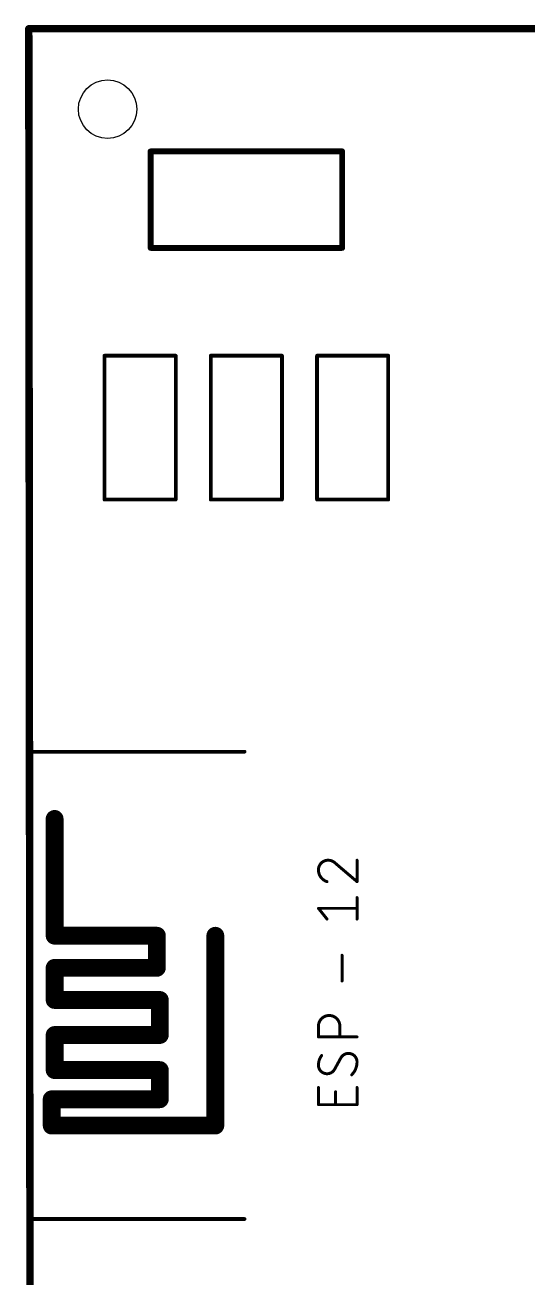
# Model space of a CAD drawing. Extents: x -0.2 to 45.5, y -0.1 to 78.5.
# Drawn here: x -0.2 to 17.01, y 35.6 to 78.5 of the extents above; entities that cross this region are included whole.
import ezdxf

# ---------------------------------------------------------------- set-up
doc = ezdxf.new("R2010")
doc.units = 0
doc.layers.add('20', color=31, linetype='CONTINUOUS')
doc.layers.add('21', color=253, linetype='CONTINUOUS')

msp = doc.modelspace()

# ---------------------------------------------------------------- linework, layer by layer
at = {"layer": '20', "const_width": 0.254}
for points in [[(45.316, 78.374), (-0.074, 78.374)], [(-0.074, 78.374), (0, 0)]]:
    msp.add_lwpolyline(points, dxfattribs=at)
at = {"layer": '20', "const_width": 0.127}
for points in [[(-0.074, 78.4375, 1), (-0.074, 78.3105)], [(-0.0105, 78.3741, 1), (-0.1375, 78.3739)]]:
    msp.add_lwpolyline(points, format="xyb", dxfattribs=at)
at = {"layer": '20'}
msp.add_circle((2.623, 75.621), 1, dxfattribs=at)
at = {"layer": '21'}
for points, const_width in [([(4.0964, 70.872), (4.0964, 74.174)], 0.2032), ([(4.0964, 74.174), (10.6496, 74.174)], 0.2032), ([(10.6496, 74.174), (10.6496, 70.872)], 0.2032), ([(10.6496, 70.872), (4.0964, 70.872)], 0.2032), ([(2.5158, 62.2532), (2.5158, 67.1808)], 0.127), ([(2.5158, 67.1808), (4.9542, 67.1808)], 0.127), ([(4.9542, 67.1808), (4.9542, 62.2532)], 0.127), ([(6.1528, 62.2532), (6.1528, 67.1808)], 0.127), ([(6.1528, 67.1808), (8.5912, 67.1808)], 0.127), ([(8.5912, 67.1808), (8.5912, 62.2532)], 0.127), ([(9.7898, 62.2532), (9.7898, 67.1808)], 0.127), ([(9.7898, 67.1808), (12.2282, 67.1808)], 0.127), ([(12.2282, 67.1808), (12.2282, 62.2532)], 0.127), ([(4.9542, 62.2532), (2.5158, 62.2532)], 0.127), ([(8.5912, 62.2532), (6.1528, 62.2532)], 0.127), ([(12.2282, 62.2532), (9.7898, 62.2532)], 0.127), ([(0.01, 53.62), (7.31, 53.62)], 0.127), ([(0.01, 37.62), (0.01, 53.62)], 0.127), ([(0.81, 47.32), (0.81, 51.32)], 0.6096), ([(10.4254, 49.7948), (11.1592, 49.1711)], 0.1016), ([(11.1592, 49.1711), (11.1592, 49.9048)], 0.1016), ([(11.1592, 47.8909), (11.1592, 48.6247)], 0.1016), ([(10.1319, 47.8909), (9.8384, 48.2578)], 0.1016), ([(9.8384, 48.2578), (11.1592, 48.2578)], 0.1016), ([(4.31, 47.32), (0.81, 47.32)], 0.6096), ([(4.31, 46.22), (4.31, 47.32)], 0.6096), ([(6.31, 40.82), (6.31, 47.32)], 0.6096), ([(0.81, 45.12), (0.81, 46.22)], 0.6096), ([(0.81, 46.22), (4.31, 46.22)], 0.6096), ([(10.6456, 45.7693), (10.6456, 46.6498)], 0.1016), ([(4.41, 45.12), (0.81, 45.12)], 0.6096), ([(4.41, 43.92), (4.41, 45.12)], 0.6096), ([(0.81, 42.72), (0.81, 43.92)], 0.6096), ([(0.81, 43.92), (4.41, 43.92)], 0.6096), ([(9.8384, 43.855), (9.8384, 44.2219)], 0.1016), ([(10.5722, 44.2219), (10.5722, 43.855)], 0.1016), ([(11.1592, 43.855), (9.8384, 43.855)], 0.1016), ([(4.41, 42.72), (0.81, 42.72)], 0.6096), ([(4.41, 41.72), (4.41, 42.72)], 0.6096), ([(10.6089, 43.1439), (10.3887, 42.7403)], 0.1016), ([(9.8384, 41.5352), (9.8384, 42.1222)], 0.1016), ([(11.1592, 42.1222), (11.1592, 41.5352)], 0.1016), ([(0.71, 40.82), (0.71, 41.72)], 0.6096), ([(0.71, 41.72), (4.41, 41.72)], 0.6096), ([(10.4254, 41.5352), (10.4254, 41.9754)], 0.1016), ([(11.1592, 41.5352), (9.8384, 41.5352)], 0.1016), ([(5.61, 40.82), (0.71, 40.82)], 0.6096), ([(5.71, 40.82), (6.31, 40.82)], 0.6096), ([(7.31, 37.62), (0.01, 37.62)], 0.127)]:
    msp.add_lwpolyline(points, dxfattribs=dict(at, const_width=const_width))
for points, const_width in [([(4.1472, 74.174, 1), (4.0456, 74.174)], 0.1016), ([(4.0964, 74.2248, 1), (4.0964, 74.1232)], 0.1016), ([(10.7004, 74.174, 1), (10.5988, 74.174)], 0.1016), ([(10.6496, 74.1232, 1), (10.6496, 74.2248)], 0.1016), ([(4.0964, 70.9228, 1), (4.0964, 70.8212)], 0.1016), ([(4.0456, 70.872, 1), (4.1472, 70.872)], 0.1016), ([(10.5988, 70.872, 1), (10.7004, 70.872)], 0.1016), ([(10.6496, 70.8212, 1), (10.6496, 70.9228)], 0.1016), ([(2.5476, 67.1808, 1), (2.484, 67.1808)], 0.0635), ([(2.5158, 67.2126, 1), (2.5158, 67.1491)], 0.0635), ([(4.9859, 67.1808, 1), (4.9225, 67.1808)], 0.0635), ([(4.9542, 67.1491, 1), (4.9542, 67.2126)], 0.0635), ([(6.1528, 67.2126, 1), (6.1528, 67.1491)], 0.0635), ([(6.1845, 67.1808, 1), (6.1211, 67.1808)], 0.0635), ([(8.623, 67.1808, 1), (8.5595, 67.1808)], 0.0635), ([(8.5912, 67.1491, 1), (8.5912, 67.2126)], 0.0635), ([(9.8216, 67.1808, 1), (9.758, 67.1808)], 0.0635), ([(9.7898, 67.2126, 1), (9.7898, 67.1491)], 0.0635), ([(12.26, 67.1808, 1), (12.1965, 67.1808)], 0.0635), ([(12.2282, 67.1491, 1), (12.2282, 67.2126)], 0.0635), ([(2.484, 62.2532, 1), (2.5476, 62.2532)], 0.0635), ([(2.5158, 62.285, 1), (2.5158, 62.2214)], 0.0635), ([(4.9225, 62.2532, 1), (4.9859, 62.2532)], 0.0635), ([(4.9542, 62.2214, 1), (4.9542, 62.285)], 0.0635), ([(6.1528, 62.285, 1), (6.1528, 62.2214)], 0.0635), ([(6.1211, 62.2532, 1), (6.1845, 62.2532)], 0.0635), ([(8.5595, 62.2532, 1), (8.623, 62.2532)], 0.0635), ([(8.5912, 62.2214, 1), (8.5912, 62.285)], 0.0635), ([(9.758, 62.2532, 1), (9.8216, 62.2532)], 0.0635), ([(9.7898, 62.285, 1), (9.7898, 62.2214)], 0.0635), ([(12.1965, 62.2532, 1), (12.26, 62.2532)], 0.0635), ([(12.2282, 62.2214, 1), (12.2282, 62.285)], 0.0635), ([(0.01, 53.6518, 1), (0.01, 53.5883)], 0.0635), ([(0.0418, 53.62, 1), (-0.0217, 53.62)], 0.0635), ([(7.31, 53.5883, 1), (7.31, 53.6518)], 0.0635), ([(0.9624, 51.32, 1), (0.6576, 51.32)], 0.3048), ([(10.1686, 49.9048, 0.4142), (9.8384, 49.5746)], 0.1016), ([(10.4254, 49.7948, 0.2053), (10.1686, 49.9048)], 0.1016), ([(10.1686, 49.9302, 1), (10.1686, 49.8794)], 0.0508), ([(10.1686, 49.8794, 1), (10.1686, 49.9302)], 0.0508), ([(10.4419, 49.8141, 1), (10.409, 49.7754)], 0.0508), ([(10.407, 49.7772, 1), (10.4438, 49.8123)], 0.0508), ([(11.1846, 49.9048, 1), (11.1338, 49.9048)], 0.0508), ([(9.8384, 49.5746, 0.3252), (10.1319, 49.1711)], 0.1016), ([(9.8638, 49.5746, 1), (9.813, 49.5746)], 0.0508), ([(9.813, 49.5746, 1), (9.8638, 49.5746)], 0.0508), ([(10.1241, 49.1469, 1), (10.1397, 49.1952)], 0.0508), ([(11.1338, 49.1711, 1), (11.1846, 49.1711)], 0.0508), ([(11.1427, 49.1517, 1), (11.1757, 49.1904)], 0.0508), ([(11.1846, 48.6247, 1), (11.1338, 48.6247)], 0.0508), ([(9.8582, 48.2737, 1), (9.8186, 48.2419)], 0.0508), ([(9.8384, 48.2832, 1), (9.8384, 48.2324)], 0.0508), ([(11.1592, 48.2324, 1), (11.1592, 48.2832)], 0.0508), ([(0.81, 47.4724, 1), (0.81, 47.1676)], 0.3048), ([(4.4624, 47.32, 1), (4.1576, 47.32)], 0.3048), ([(4.31, 47.1676, 1), (4.31, 47.4724)], 0.3048), ([(6.4624, 47.32, 1), (6.1576, 47.32)], 0.3048), ([(10.1121, 47.875, 1), (10.1517, 47.9068)], 0.0508), ([(11.1338, 47.8909, 1), (11.1846, 47.8909)], 0.0508), ([(0.6576, 47.32, 1), (0.9624, 47.32)], 0.3048), ([(0.9624, 46.22, 1), (0.6576, 46.22)], 0.3048), ([(0.81, 46.3724, 1), (0.81, 46.0676)], 0.3048), ([(4.1576, 46.22, 1), (4.4624, 46.22)], 0.3048), ([(4.31, 46.0676, 1), (4.31, 46.3724)], 0.3048), ([(10.671, 46.6498, 1), (10.6202, 46.6498)], 0.0508), ([(10.6202, 45.7693, 1), (10.671, 45.7693)], 0.0508), ([(0.81, 45.2724, 1), (0.81, 44.9676)], 0.3048), ([(0.6576, 45.12, 1), (0.9624, 45.12)], 0.3048), ([(4.5624, 45.12, 1), (4.2576, 45.12)], 0.3048), ([(4.41, 44.9676, 1), (4.41, 45.2724)], 0.3048), ([(10.5722, 44.2219, 1), (9.8384, 44.2219)], 0.1016), ([(0.9624, 43.92, 1), (0.6576, 43.92)], 0.3048), ([(0.81, 44.0724, 1), (0.81, 43.7676)], 0.3048), ([(4.41, 43.7676, 1), (4.41, 44.0724)], 0.3048), ([(9.8638, 44.2219, 1), (9.813, 44.2219)], 0.0508), ([(9.813, 44.2219, 1), (9.8638, 44.2219)], 0.0508), ([(10.5976, 44.2219, 1), (10.5468, 44.2219)], 0.0508), ([(10.5468, 44.2219, 1), (10.5976, 44.2219)], 0.0508), ([(4.2576, 43.92, 1), (4.5624, 43.92)], 0.3048), ([(9.8384, 43.8804, 1), (9.8384, 43.8296)], 0.0508), ([(9.813, 43.855, 1), (9.8638, 43.855)], 0.0508), ([(10.5468, 43.855, 1), (10.5976, 43.855)], 0.0508), ([(11.1592, 43.8296, 1), (11.1592, 43.8804)], 0.0508), ([(10.8657, 43.2907, 0.2656), (10.6089, 43.1439)], 0.1016), ([(11.1592, 42.9972, 0.4142), (10.8657, 43.2907)], 0.1016), ([(10.8657, 43.3161, 1), (10.8657, 43.2653)], 0.0508), ([(10.8657, 43.2653, 1), (10.8657, 43.3161)], 0.0508), ([(0.81, 42.8724, 1), (0.81, 42.5676)], 0.3048), ([(4.5624, 42.72, 1), (4.2576, 42.72)], 0.3048), ([(4.41, 42.5676, 1), (4.41, 42.8724)], 0.3048), ([(9.9485, 43.2173, 0.1623), (9.8384, 42.8871)], 0.1016), ([(9.8384, 42.8871, 0.4142), (10.1319, 42.5936)], 0.1016), ([(9.8638, 42.8871, 1), (9.813, 42.8871)], 0.0508), ([(9.813, 42.8871, 1), (9.8638, 42.8871)], 0.0508), ([(9.9688, 43.2021, 1), (9.9281, 43.2325)], 0.0508), ([(10.587, 43.1568, 1), (10.6307, 43.131)], 0.0508), ([(10.6312, 43.1318, 1), (10.5866, 43.1561)], 0.0508), ([(10.9758, 42.5569, 0.2), (11.1592, 42.9972)], 0.1016), ([(11.1846, 42.9972, 1), (11.1338, 42.9972)], 0.0508), ([(11.1338, 42.9972, 1), (11.1846, 42.9972)], 0.0508), ([(0.6576, 42.72, 1), (0.9624, 42.72)], 0.3048), ([(10.1319, 42.5936, 0.2656), (10.3887, 42.7403)], 0.1016), ([(10.1319, 42.619, 1), (10.1319, 42.5682)], 0.0508), ([(10.1319, 42.5682, 1), (10.1319, 42.619)], 0.0508), ([(10.3664, 42.7525, 1), (10.411, 42.7282)], 0.0508), ([(10.4106, 42.7275, 1), (10.3669, 42.7532)], 0.0508), ([(10.9579, 42.5749, 1), (10.9936, 42.5389)], 0.0508), ([(9.8638, 42.1222, 1), (9.813, 42.1222)], 0.0508), ([(11.1846, 42.1222, 1), (11.1338, 42.1222)], 0.0508), ([(0.8624, 41.72, 1), (0.5576, 41.72)], 0.3048), ([(0.71, 41.8724, 1), (0.71, 41.5676)], 0.3048), ([(4.2576, 41.72, 1), (4.5624, 41.72)], 0.3048), ([(4.41, 41.5676, 1), (4.41, 41.8724)], 0.3048), ([(10.4508, 41.9754, 1), (10.4, 41.9754)], 0.0508), ([(9.8384, 41.5606, 1), (9.8384, 41.5098)], 0.0508), ([(9.813, 41.5352, 1), (9.8638, 41.5352)], 0.0508), ([(10.4, 41.5352, 1), (10.4508, 41.5352)], 0.0508), ([(11.1338, 41.5352, 1), (11.1846, 41.5352)], 0.0508), ([(11.1592, 41.5098, 1), (11.1592, 41.5606)], 0.0508), ([(0.71, 40.9724, 1), (0.71, 40.6676)], 0.3048), ([(0.5576, 40.82, 1), (0.8624, 40.82)], 0.3048), ([(5.71, 40.9724, 1), (5.71, 40.6676)], 0.3048), ([(5.61, 40.6676, 1), (5.61, 40.9724)], 0.3048), ([(6.1576, 40.82, 1), (6.4624, 40.82)], 0.3048), ([(6.31, 40.6676, 1), (6.31, 40.9724)], 0.3048), ([(0.01, 37.6518, 1), (0.01, 37.5883)], 0.0635), ([(-0.0217, 37.62, 1), (0.0418, 37.62)], 0.0635), ([(7.31, 37.5883, 1), (7.31, 37.6518)], 0.0635)]:
    msp.add_lwpolyline(points, format="xyb", dxfattribs=dict(at, const_width=const_width))

doc.saveas('drawing.dxf')
